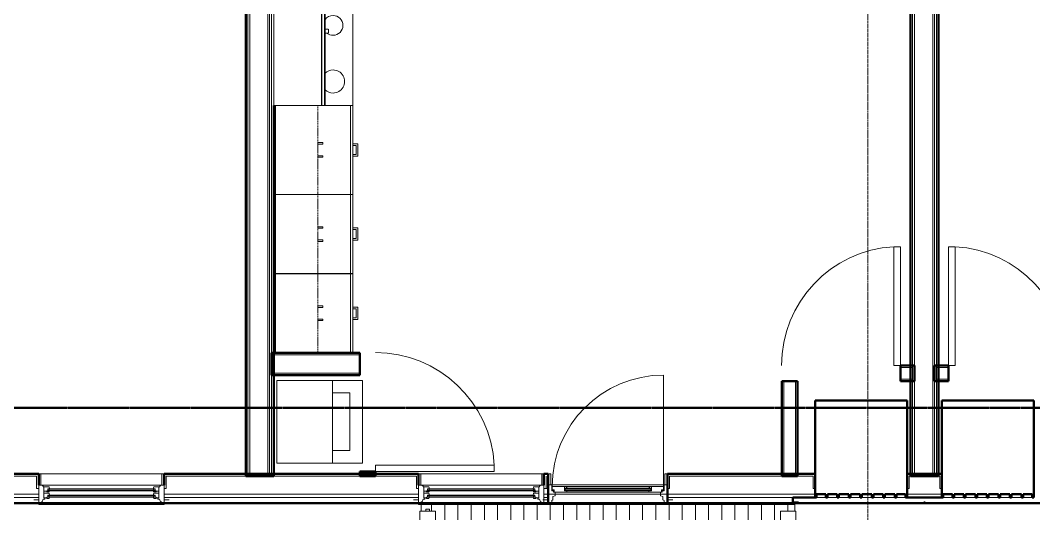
# Model space of a CAD drawing. Header units: inches. Extents: x -4218 to -1830, y 9767 to 12426.
# Drawn here: x -3411.3 to -3104, y 9977 to 10126.6 of the extents above; entities that cross this region are included whole.
import ezdxf

# ---------------------------------------------------------------- set-up
doc = ezdxf.new("R2010")
doc.units = ezdxf.units.IN
doc.header["$MEASUREMENT"] = 0
for name, pattern in [('Dash', [0.25, 0.125, -0.125]), ('Dash 1_16_', [0.125, 0.0625, -0.0625]), ('Grid Line 1_2_', [0.875, 0.5, -0.125, 0.125, -0.125])]:
    doc.linetypes.add(name, pattern=pattern)
for name, color, linetype, lineweight in [('0-1', 7, 'Continuous', 5), ('0-2', 252, 'Continuous', 9), ('A-DOOR-1', 10, 'Continuous', 9), ('A-DOOR-2', 50, 'Continuous', 20), ('A-DOOR-4', 31, 'Continuous', 9), ('A-DOOR-5', 31, 'Continuous', 20), ('A-DOOR-FRAM', 31, 'Continuous', 20), ('A-DOOR-FRAM-2', 31, 'Continuous', 9), ('A-DOOR-GLAZ', 31, 'Continuous', 9), ('A-FLOR-4', 192, 'Continuous', 9), ('A-FLOR-HRAL', 11, 'Continuous', 9), ('A-FLOR-PATT-1', 9, 'Continuous', 9), ('A-GENM', 5, 'Continuous', 9), ('A-GENM-6', 5, 'Continuous', 50), ('A-GLAZ-1', 151, 'Continuous', 9), ('A-GLAZ-2', 151, 'Continuous', 20), ('A-GLAZ-3', 151, 'Continuous', 50), ('A-WALL', 113, 'Continuous', 13), ('A-WALL-1', 7, 'Continuous', 50), ('A-WALL-2', 250, 'Continuous', 13), ('A-WALL-3', 253, 'Continuous', 9), ('A-WALL-4', 252, 'Continuous', 9), ('A-WALL-7', 113, 'Continuous', 9), ('A-WALL-8', 113, 'Continuous', 50), ('C-PROP-LINE-1', 91, 'Dash 1_16_', 50), ('I-WALL-1', 7, 'Continuous', 50), ('P-SANR-FIXT-1', 10, 'Continuous', 9), ('Q-CASE-1', 253, 'Continuous', 9), ('Q-CASE-2', 252, 'Continuous', 9), ('Q-CASE-3', 10, 'Continuous', 9), ('Q-CASE-4', 10, 'Dash', 9), ('Q-CASE-5', 254, 'Continuous', 9), ('Q-SPCQ-1', 10, 'Continuous', 9), ('S-GRID-1', 1, 'Grid Line 1_2_', 9)]:
    doc.layers.add(name, color=color, linetype=linetype, lineweight=lineweight)

# ---------------------------------------------------------------- blocks, each defined once
blk = doc.blocks.new('SWING - SINGLE - FLUSH - 36_ x 80_ - OFFSET PIVOT DOOR AT MAGIC PAK AND WASHER_DRYER-3199414-BACKGROUND - 2ND FLOOR')
at = {"layer": 'A-DOOR-1'}
blk.add_arc((18, 2.37), 36.07, 93.1789, 180, dxfattribs=at)
at = {"layer": 'A-DOOR-2'}
for p, q in [((16, 2.37), (16, 38.39)), ((18, 38.39), (16, 38.39)), ((18, 2.37), (18, 38.39)), ((18, 2.37), (16, 2.37))]:
    blk.add_line(p, q, dxfattribs=at)
blk = doc.blocks.new('SWING - SINGLE - FLUSH - 36_ x 80_ - OFFSET PIVOT DOOR AT MAGIC PAK AND WASHER_DRYER-3199415-BACKGROUND - 2ND FLOOR')
at = {"layer": 'A-DOOR-1'}
blk.add_arc((18, -2.38), 36.07, 180, 266.8211, dxfattribs=at)
at = {"layer": 'A-DOOR-2'}
for p, q in [((16, -2.38), (16, -38.39)), ((18, -2.38), (16, -2.38)), ((18, -2.38), (18, -38.39)), ((18, -38.39), (16, -38.39))]:
    blk.add_line(p, q, dxfattribs=at)
blk = doc.blocks.new('Range - 24_ x 30_-V14-BACKGROUND - 2ND FLOOR')
at = {"layer": 'Q-SPCQ-1'}
blk.add_line((29.12, 22), (30, 22), dxfattribs=at)
for centre, radius, start, end in [((6.5, 6), 3.5, 81.0228, 98.9772), ((6.5, 6), 3.5, 136.4272, 180), ((6.5, 6), 3.5, 360, 43.6191), ((23.5, 6), 3, 143.9133, 180), ((23.5, 6), 3, 360, 53.8773), ((6.5, 6), 3.5, 180, 0), ((23.5, 6), 3, 180, 360)]:
    blk.add_arc(centre, radius, start, end, dxfattribs=at)
blk = doc.blocks.new('Stacked Washer and Dryer - 26_x25_ - Private-1352637-BACKGROUND - 2ND FLOOR')
at = {"layer": 'P-SANR-FIXT-1'}
for p, q in [((0, 12.5), (26, 12.5)), ((0, 12.5), (0, -12.5)), ((16.90625, 12.5), (16.90625, -12.5)), ((26, 12.5), (26, -12.5)), ((16.90625, 8.75), (22.09375, 8.75)), ((22.09375, 8.75), (22.09375, -8.75)), ((22.09375, -8.75), (16.90625, -8.75)), ((26, -12.5), (0, -12.5))]:
    blk.add_line(p, q, dxfattribs=at)
blk = doc.blocks.new('30quot_MicrowaveVent_11166 - 70cm miele oven-2322118-BACKGROUND - 2ND FLOOR')
at = {"layer": 'Q-CASE-3'}
for p, q in [((-14.2, -14.49), (-14.2, 0)), ((15.68, 0), (-14.2, 0)), ((15.68, 0), (15.68, -14.49)), ((15.68, -14.49), (-14.2, -14.49)), ((-14.2, -14.61), (15.68, -14.61)), ((-14.2, -15.39), (-14.2, -14.61)), ((15.68, -14.61), (15.68, -15.39)), ((-14.2, -15.6), (-14.2, -15.39)), ((-14.2, -15.39), (15.68, -15.39)), ((-14.2, -15.6), (15.68, -15.6)), ((7.69, -16.55), (7.69, -15.63)), ((7.69, -16.6), (8.88, -16.6)), ((8.88, -15.63), (8.88, -16.55)), ((15.68, -15.39), (15.68, -15.6))]:
    blk.add_line(p, q, dxfattribs=at)
blk = doc.blocks.new('Base Cabinet 3 Drawer 230 - Base Cabinet 3 Drawer 230 27_-V16-BACKGROUND - 2ND FLOOR')
at = {"layer": 'Q-CASE-1'}
for p, q in [((-12.76, -0.37), (-12.76, 0)), ((-1.14, -24), (-0.64, -24)), ((2.61, -24), (2.11, -24))]:
    blk.add_line(p, q, dxfattribs=at)
at = {"layer": 'Q-CASE-2'}
for p, q in [((-12.76, -23.25), (-12.76, -0.37)), ((14.24, -14.49), (14.24, -14.61)), ((14.24, -15.6), (14.24, -23.25)), ((-12.76, -23.25), (-12.76, -24)), ((14.24, -23.25), (-12.76, -23.25)), ((-12.76, -24), (14.24, -24)), ((-1.14, -24), (-0.64, -24)), ((2.61, -24), (2.11, -24)), ((14.24, -24), (14.24, -23.25))]:
    blk.add_line(p, q, dxfattribs=at)
at = {"layer": 'Q-CASE-3'}
for p, q in [((-1.14, -24), (-1.14, -25.5)), ((-0.64, -25), (-0.64, -24)), ((2.11, -24), (2.11, -25)), ((2.61, -25.5), (2.61, -24)), ((-1.14, -25.5), (2.61, -25.5)), ((2.11, -25), (-0.64, -25))]:
    blk.add_line(p, q, dxfattribs=at)
at = {"layer": 'Q-CASE-5'}
for p, q in [((-12.76, 0), (14.24, 0)), ((-1.14, -24), (-0.64, -24)), ((2.61, -24), (2.11, -24))]:
    blk.add_line(p, q, dxfattribs=at)
blk = doc.blocks.new('Base Cabinet 3 Drawer 230 - Base Cabinet 3 Drawer 230 24_-V17-BACKGROUND - 2ND FLOOR')
at = {"layer": 'Q-CASE-1'}
for p, q in [((-11.26, -0.37), (-11.26, 0)), ((12.74, 0), (12.74, -0.37)), ((-1.14, -24), (-0.64, -24)), ((2.61, -24), (2.11, -24))]:
    blk.add_line(p, q, dxfattribs=at)
at = {"layer": 'Q-CASE-2'}
for p, q in [((-11.26, -23.25), (-11.26, -0.37)), ((12.74, -0.37), (12.74, -23.25)), ((-11.26, -23.25), (-11.26, -24)), ((12.74, -23.25), (-11.26, -23.25)), ((-11.26, -24), (12.74, -24)), ((-1.14, -24), (-0.64, -24)), ((2.61, -24), (2.11, -24)), ((12.74, -24), (12.74, -23.25))]:
    blk.add_line(p, q, dxfattribs=at)
at = {"layer": 'Q-CASE-3'}
for p, q in [((-1.14, -24), (-1.14, -25.5)), ((-0.64, -25), (-0.64, -24)), ((2.11, -24), (2.11, -25)), ((2.61, -25.5), (2.61, -24)), ((-1.14, -25.5), (2.61, -25.5)), ((2.11, -25), (-0.64, -25))]:
    blk.add_line(p, q, dxfattribs=at)
at = {"layer": 'Q-CASE-5'}
for p, q in [((-11.26, 0), (12.74, 0)), ((-1.14, -24), (-0.64, -24)), ((2.61, -24), (2.11, -24))]:
    blk.add_line(p, q, dxfattribs=at)
blk = doc.blocks.new('Base Cabinet 3 Drawer 230 - Base Cabinet 3 Drawer 230 24_-V19-BACKGROUND - 2ND FLOOR')
at = {"layer": 'Q-CASE-1'}
for p, q in [((-0.64, 24), (-1.14, 24)), ((2.11, 24), (2.61, 24)), ((12.74, 24), (12.74, 23.25)), ((12.74, 0.37), (12.74, 23.25)), ((-11.26, 0.37), (-11.26, 0))]:
    blk.add_line(p, q, dxfattribs=at)
at = {"layer": 'Q-CASE-2'}
for p, q in [((-11.26, 24), (12.74, 24)), ((-11.26, 23.25), (-11.26, 24)), ((12.74, 23.25), (-11.26, 23.25)), ((-11.26, 23.25), (-11.26, 0.37)), ((-0.64, 24), (-1.14, 24)), ((2.11, 24), (2.61, 24))]:
    blk.add_line(p, q, dxfattribs=at)
at = {"layer": 'Q-CASE-3'}
for p, q in [((2.61, 25.5), (-1.14, 25.5)), ((-1.14, 25.5), (-1.14, 24)), ((-0.64, 24), (-0.64, 25)), ((-0.64, 25), (2.11, 25)), ((2.11, 25), (2.11, 24)), ((2.61, 24), (2.61, 25.5))]:
    blk.add_line(p, q, dxfattribs=at)
at = {"layer": 'Q-CASE-5'}
for p, q in [((-0.64, 24), (-1.14, 24)), ((2.11, 24), (2.61, 24)), ((12.74, 0), (12.74, 0.37)), ((-11.26, 0), (12.74, 0))]:
    blk.add_line(p, q, dxfattribs=at)
blk = doc.blocks.new('300 Series Wall Hung Cabinet_302 - 27_ X 24_-2766376-BACKGROUND - 2ND FLOOR')
at = {"layer": 'Q-CASE-3'}
for p, q in [((-1.76, 14.69), (-2.25, 14.69)), ((-2.25, 14.69), (-2.25, 13.19)), ((-1.76, 13.19), (-2.25, 13.19)), ((-1.76, 13.19), (-1.76, 14.69)), ((2.24, 14.69), (1.75, 14.69)), ((1.75, 14.69), (1.75, 13.19)), ((2.24, 13.19), (1.75, 13.19)), ((2.24, 13.19), (2.24, 14.69))]:
    blk.add_line(p, q, dxfattribs=at)
at = {"layer": 'Q-CASE-4'}
for p, q in [((-13.5, 0.19), (-13.5, 13.19)), ((-13.5, 13.19), (13.5, 13.19)), ((13.5, 13.19), (13.5, 0.19)), ((13.5, 0.19), (-13.5, 0.19))]:
    blk.add_line(p, q, dxfattribs=at)
blk = doc.blocks.new('300 Series Wall Hung Cabinet_302 - 24_ X 24_-2588623-BACKGROUND - 2ND FLOOR')
at = {"layer": 'Q-CASE-3'}
for p, q in [((-2.25, -13.19), (-1.76, -13.19)), ((-2.25, -13.19), (-2.25, -14.69)), ((-2.25, -14.69), (-1.76, -14.69)), ((-1.76, -14.69), (-1.76, -13.19)), ((1.75, -13.19), (2.24, -13.19)), ((1.75, -13.19), (1.75, -14.69)), ((1.75, -14.69), (2.24, -14.69)), ((2.24, -14.69), (2.24, -13.19))]:
    blk.add_line(p, q, dxfattribs=at)
at = {"layer": 'Q-CASE-4'}
for p, q in [((12, -0.19), (-12, -0.19)), ((-12, -0.19), (-12, -13.19)), ((12, -13.19), (12, -0.19)), ((-12, -13.19), (12, -13.19))]:
    blk.add_line(p, q, dxfattribs=at)
blk = doc.blocks.new('300 Series Wall Hung Cabinet_302 - 24_ X 24_-2590484-BACKGROUND - 2ND FLOOR')
at = {"layer": 'Q-CASE-3'}
for p, q in [((-1.76, 14.69), (-2.25, 14.69)), ((-2.25, 14.69), (-2.25, 13.19)), ((-1.76, 13.19), (-2.25, 13.19)), ((-1.76, 13.19), (-1.76, 14.69)), ((2.24, 14.69), (1.75, 14.69)), ((1.75, 14.69), (1.75, 13.19)), ((2.24, 13.19), (1.75, 13.19)), ((2.24, 13.19), (2.24, 14.69))]:
    blk.add_line(p, q, dxfattribs=at)
at = {"layer": 'Q-CASE-4'}
for p, q in [((-12, 0.19), (-12, 13.19)), ((-12, 13.19), (12, 13.19)), ((12, 13.19), (12, 0.19)), ((12, 0.19), (-12, 0.19))]:
    blk.add_line(p, q, dxfattribs=at)
blk = doc.blocks.new('CTR - 1st Phase - Unit Layouts_rvt-1-BACKGROUND - 2ND FLOOR')
at = {"layer": 'A-WALL-1'}
for p, q in [((-3334.47, 10100.78), (-3334.47, 10025.78)), ((-3334.1, 10025.78), (-3334.1, 10100.78)), ((-3308.35, 10025.78), (-3335.1, 10025.78)), ((-3335.1, 10025.78), (-3335.1, 10019.03)), ((-3334.47, 10025.78), (-3334.1, 10025.78)), ((-3308.35, 10019.03), (-3308.35, 10025.78)), ((-3140.12, 10021.93), (-3144.4, 10021.93)), ((-3144.4, 10021.93), (-3144.4, 10017.18)), ((-3140.12, 10021.31), (-3140.12, 10021.93)), ((-3140.12, 10017.81), (-3140.12, 10021.31)), ((-3129.85, 10021.93), (-3134.12, 10021.93)), ((-3134.12, 10021.93), (-3134.12, 10021.3)), ((-3134.12, 10021.3), (-3134.12, 10017.8)), ((-3129.85, 10017.18), (-3129.85, 10021.93)), ((-3335.1, 10019.03), (-3308.35, 10019.03)), ((-3175.65, 10017.18), (-3180.4, 10017.18)), ((-3180.4, 10017.18), (-3180.4, 9988.44)), ((-3175.65, 9988.44), (-3175.65, 10017.18)), ((-3144.4, 10017.18), (-3140.12, 10017.18)), ((-3140.12, 10017.18), (-3140.12, 10017.81)), ((-3134.12, 10017.8), (-3134.12, 10017.18)), ((-3134.12, 10017.18), (-3129.85, 10017.18)), ((-3303.6, 9989.78), (-3308.35, 9989.78)), ((-3308.35, 9989.78), (-3308.35, 9988.44)), ((-3303.6, 9988.44), (-3303.6, 9989.78)), ((-3308.35, 9988.44), (-3307.72, 9988.44)), ((-3307.72, 9988.44), (-3304.22, 9988.44)), ((-3304.22, 9988.44), (-3303.6, 9988.44)), ((-3180.4, 9988.44), (-3179.77, 9988.44)), ((-3179.77, 9988.44), (-3176.27, 9988.44)), ((-3176.27, 9988.44), (-3175.65, 9988.44))]:
    blk.add_line(p, q, dxfattribs=at)
at = {"layer": 'A-WALL-2'}
for p, q in [((-3335.1, 10025.15), (-3308.35, 10025.15)), ((-3335.1, 10019.65), (-3308.35, 10019.65)), ((-3140.75, 10021.31), (-3144.4, 10021.31)), ((-3140.75, 10017.81), (-3140.75, 10021.31)), ((-3133.5, 10021.3), (-3129.85, 10021.3)), ((-3133.5, 10021.3), (-3133.5, 10017.8)), ((-3179.77, 10017.18), (-3179.77, 9989.06)), ((-3176.27, 10017.18), (-3176.27, 9989.06)), ((-3140.75, 10017.81), (-3144.4, 10017.81)), ((-3133.5, 10017.8), (-3129.85, 10017.8)), ((-3307.72, 9989.78), (-3307.72, 9989.06)), ((-3307.72, 9989.06), (-3304.22, 9989.06)), ((-3304.22, 9989.78), (-3304.22, 9989.06)), ((-3179.77, 9989.06), (-3176.27, 9989.06))]:
    blk.add_line(p, q, dxfattribs=at)
at = {"layer": 'A-WALL-3'}
for p in [(-3334.47, 10100.78), (-3334.1, 10025.78)]:
    blk.add_line(p, (-3334.47, 10025.78), dxfattribs=at)
at = {"layer": 'A-WALL-4'}
blk.add_line((-3334.1, 10025.78), (-3334.1, 10100.78), dxfattribs=at)
at = {"layer": 'A-WALL-7'}
for p, q in [((-3310.47, 10025.78), (-3310.47, 10156.03)), ((-3310.47, 10156.03), (-3310.47, 10025.78)), ((-3334.47, 10100.78), (-3334.47, 10025.78)), ((-3334.47, 10025.78), (-3334.47, 10100.78)), ((-3334.47, 10025.78), (-3334.1, 10025.78)), ((-3334.1, 10025.78), (-3334.47, 10025.78)), ((-3334.1, 10025.78), (-3310.47, 10025.78)), ((-3310.47, 10025.78), (-3334.1, 10025.78))]:
    blk.add_line(p, q, dxfattribs=at)
at = {"layer": '0-2'}
for name, p, rotation in [('30quot_MicrowaveVent_11166 - 70cm miele oven-2322118-BACKGROUND - 2ND FLOOR', (-3334.47, 10114.98), 89.99999999997448), ('Range - 24_ x 30_-V14-BACKGROUND - 2ND FLOOR', (-3310.47, 10101.53), 89.99999999994498), ('Base Cabinet 3 Drawer 230 - Base Cabinet 3 Drawer 230 27_-V16-BACKGROUND - 2ND FLOOR', (-3334.47, 10086.54), 89.99999999992902), ('300 Series Wall Hung Cabinet_302 - 27_ X 24_-2766376-BACKGROUND - 2ND FLOOR', (-3334.29, 10087.28), 269.9999999999729), ('Base Cabinet 3 Drawer 230 - Base Cabinet 3 Drawer 230 24_-V17-BACKGROUND - 2ND FLOOR', (-3334.47, 10061.04), 89.99999999992902), ('300 Series Wall Hung Cabinet_302 - 24_ X 24_-2588623-BACKGROUND - 2ND FLOOR', (-3334.29, 10061.78), 89.9999999999729), ('SWING - SINGLE - FLUSH - 36_ x 80_ - OFFSET PIVOT DOOR AT MAGIC PAK AND WASHER_DRYER-3199415-BACKGROUND - 2ND FLOOR', (-3111.85, 10019.55), 180), ('Base Cabinet 3 Drawer 230 - Base Cabinet 3 Drawer 230 24_-V19-BACKGROUND - 2ND FLOOR', (-3334.47, 10038.51), 270.0000000000186), ('300 Series Wall Hung Cabinet_302 - 24_ X 24_-2590484-BACKGROUND - 2ND FLOOR', (-3334.29, 10037.78), 269.9999999999729), ('SWING - SINGLE - FLUSH - 36_ x 80_ - OFFSET PIVOT DOOR AT MAGIC PAK AND WASHER_DRYER-3199414-BACKGROUND - 2ND FLOOR', (-3305.97, 10007.78), 269.9999999999607)]:
    blk.add_blockref(name, p, dxfattribs=dict(at, rotation=rotation))
for name, p in [('SWING - SINGLE - FLUSH - 36_ x 80_ - OFFSET PIVOT DOOR AT MAGIC PAK AND WASHER_DRYER-3199414-BACKGROUND - 2ND FLOOR', (-3162.4, 10019.56)), ('Stacked Washer and Dryer - 26_x25_ - Private-1352637-BACKGROUND - 2ND FLOOR', (-3333.51, 10004.88))]:
    blk.add_blockref(name, p, dxfattribs=at)
blk = doc.blocks.new('CTR - 1st Phase - Common Walls_rvt-1-BACKGROUND - 2ND FLOOR')
at = {"layer": 'A-WALL-2'}
for p, q in [((-3342.35, 10373.41), (-3342.35, 9988.44)), ((-3341.72, 10373.41), (-3341.72, 9988.44)), ((-3336.22, 10373.41), (-3336.22, 9988.44)), ((-3335.72, 10373.41), (-3335.72, 9988.44)), ((-3335.1, 10373.41), (-3335.1, 9988.44)), ((-3140.75, 10355.41), (-3140.75, 9988.44)), ((-3140.12, 10355.41), (-3140.12, 9988.44)), ((-3134.62, 10355.41), (-3134.62, 9988.44)), ((-3134.12, 10355.41), (-3134.12, 9988.44)), ((-3133.5, 10355.41), (-3133.5, 9988.44))]:
    blk.add_line(p, q, dxfattribs=at)
at = {"layer": 'I-WALL-1'}
for p, q in [((-3141.37, 10355.41), (-3141.37, 9988.44)), ((-3132.87, 9988.44), (-3132.87, 10355.41)), ((-3342.97, 10253.29), (-3342.97, 9988.44)), ((-3334.47, 9988.44), (-3334.47, 10100.78)), ((-3342.97, 9988.44), (-3334.47, 9988.44)), ((-3141.37, 9988.44), (-3132.87, 9988.44))]:
    blk.add_line(p, q, dxfattribs=at)
blk = doc.blocks.new('Door-Inswing-Andersen-400_Series-Single - 3_ 0-1_8_ x custom height - 2ND FLOOR-2897953-BACKGROUND - 2ND FLOOR')
at = {"layer": 'A-DOOR-4'}
blk.add_line((16.87, 0.66), (16.87, 34.41), dxfattribs=at)
blk.add_arc((16.87, 0.66), 33.75, 90, 180, dxfattribs=at)
at = {"layer": 'A-DOOR-5'}
for p, q in [((-16.87, -0.41), (-16.87, 0.66)), ((-16.87, 0.66), (-12.44, 0.66)), ((-13.19, 0.66), (-13.19, -0.66)), ((-13.19, 0.66), (-13.19, 0.59)), ((-13.19, 0.59), (-12.67, 0.59)), ((-12.44, 0.09), (-13.19, 0.09)), ((-12.67, 0.59), (-12.47, 0.34)), ((-12.47, 0.34), (-12.44, 0.16)), ((12.44, 0.66), (-12.44, 0.66)), ((-12.44, 0.16), (-12.44, 0.09)), ((16.87, 0.66), (12.44, 0.66)), ((12.47, 0.34), (12.44, 0.16)), ((12.44, 0.16), (12.44, 0.09)), ((12.44, 0.09), (13.19, 0.09)), ((12.67, 0.59), (12.47, 0.34)), ((13.19, 0.59), (12.67, 0.59)), ((13.19, 0.66), (13.19, -0.66)), ((13.19, 0.66), (13.19, 0.59)), ((16.87, -0.41), (16.87, 0.66)), ((-16.26, -0.42), (-16.87, -0.41)), ((-16.26, -1.06), (-16.26, -0.42)), ((-16.26, -1.06), (-12.44, -1.06)), ((-13.19, -0.66), (-12.44, -0.66)), ((-12.44, -0.75), (-12.47, -1.06)), ((-12.44, -0.66), (-12.44, -0.75)), ((12.44, -1.06), (-12.44, -1.06)), ((12.44, -0.66), (12.44, -0.75)), ((13.19, -0.66), (12.44, -0.66)), ((12.44, -0.75), (12.47, -1.06)), ((16.26, -1.06), (12.44, -1.06)), ((16.26, -0.42), (16.87, -0.41)), ((16.26, -1.06), (16.26, -0.42))]:
    blk.add_line(p, q, dxfattribs=at)
at = {"layer": 'A-DOOR-FRAM'}
for p, q in [((-18.06, -4.75), (-18.06, 1.12)), ((-18.06, 1.12), (-17.03, 1.12)), ((-17.69, 1.12), (-18.06, 1.12)), ((-18.06, 1.12), (-17.94, 1.12)), ((-18.06, -4.44), (-18.06, 1.12)), ((-17.31, 1.12), (17.31, 1.12)), ((-17.03, 1.12), (-17.03, -0.66)), ((17.03, 1.12), (17.03, -0.66)), ((18.06, 1.12), (17.03, 1.12)), ((17.94, 1.12), (18.06, 1.12)), ((18.06, -4.75), (18.06, 1.12)), ((18.06, 1.12), (18.06, -4.44)), ((-17.03, -0.66), (-16.45, -0.66)), ((-16, -2.23), (-16.69, -2.39)), ((-16.69, -2.39), (-16.69, -3.39)), ((-16.45, -0.66), (-16.45, -1.09)), ((-16.45, -1.09), (-16, -1.09)), ((-16, -1.09), (-16, -2.23)), ((16.45, -1.09), (16, -1.09)), ((16, -1.09), (16, -2.23)), ((16, -2.23), (16.69, -2.39)), ((16.45, -0.66), (16.45, -1.09)), ((17.03, -0.66), (16.45, -0.66)), ((16.69, -2.39), (16.69, -3.39)), ((-19.69, -3.44), (-18.06, -3.44)), ((-18.06, -4.8), (-18.06, -4.44)), ((-18.06, -4.75), (-17.03, -4.75)), ((-16.69, -3.39), (-17.03, -3.63)), ((-17.03, -3.63), (-17.03, -4.75)), ((16.69, -3.39), (17.03, -3.63)), ((17.03, -3.63), (17.03, -4.75)), ((18.06, -4.75), (17.03, -4.75)), ((19.69, -3.44), (18.06, -3.44)), ((18.06, -4.44), (18.06, -4.8))]:
    blk.add_line(p, q, dxfattribs=at)
at = {"layer": 'A-DOOR-FRAM-2'}
for p, q in [((-17.94, 4.44), (-17.31, 4.44)), ((-17.94, 1.12), (-17.94, 4.44)), ((-17.31, 4.44), (-17.31, 1.12)), ((17.31, 4.44), (17.94, 4.44)), ((17.31, 1.12), (17.31, 4.44)), ((17.94, 4.44), (17.94, 1.12)), ((-17.31, 1.12), (-17.94, 1.12)), ((17.94, 1.12), (17.31, 1.12))]:
    blk.add_line(p, q, dxfattribs=at)
at = {"layer": 'A-DOOR-GLAZ'}
for p, q in [((12.44, 0.09), (-12.44, 0.09)), ((-13.19, -0.06), (-12.44, -0.06)), ((-12.44, -0.5), (-13.19, -0.5)), ((-12.98, -0.5), (-12.98, -0.06)), ((12.44, -0.06), (-12.44, -0.06)), ((12.44, -0.5), (-12.44, -0.5)), ((12.44, -0.66), (-12.44, -0.66)), ((13.19, -0.06), (12.44, -0.06)), ((12.44, -0.5), (13.19, -0.5)), ((12.98, -0.5), (12.98, -0.06))]:
    blk.add_line(p, q, dxfattribs=at)
blk = doc.blocks.new('Window-Double_Hung-Andersen-400_Series-Tilt_Wash - DOUBLE HUNG - REVERSE COTTAGE - 2ND FLOOR-2889033-BACKGROUND - 2ND FLOOR')
at = {"layer": 'A-GLAZ-1'}
for p, q in [((-16.29, 2.5), (-15.7, 2.5)), ((-16.29, 2.12), (-15.7, 2.12)), ((-16.29, 0.56), (-15.7, 0.56)), ((-16.29, 0.19), (-15.7, 0.19)), ((-15.82, 2.5), (-15.82, 2.12)), ((-15.82, 0.56), (-15.82, 0.19)), ((-15.7, 2.62), (15.7, 2.62)), ((-15.7, 2.5), (15.7, 2.5)), ((-15.7, 2.12), (15.7, 2.12)), ((-15.7, 2), (15.7, 2)), ((-15.7, 0.69), (15.7, 0.69)), ((-15.7, 0.56), (15.7, 0.56)), ((-15.7, 0.19), (15.7, 0.19)), ((-15.7, 0.06), (15.7, 0.06)), ((16.29, 2.5), (15.7, 2.5)), ((16.29, 2.12), (15.7, 2.12)), ((16.29, 0.56), (15.7, 0.56)), ((16.29, 0.19), (15.7, 0.19)), ((15.82, 2.5), (15.82, 2.12)), ((15.82, 0.56), (15.82, 0.19)), ((-19.01, -3.94), (-19.01, -2.44)), ((-19.01, -2.44), (-18.95, -2.44)), ((18.95, -1.06), (-18.95, -1.06)), ((-18.95, -1.06), (-18.95, -4.44)), ((-18.32, -1.06), (-18.32, -4.44)), ((18.32, -1.06), (18.32, -4.44)), ((18.95, -4.44), (18.95, -1.06)), ((18.95, -2.44), (19.01, -2.44)), ((19.01, -2.44), (19.01, -3.94)), ((-18.95, -3.94), (-19.01, -3.94)), ((-18.95, -4.44), (18.95, -4.44)), ((19.01, -3.94), (18.95, -3.94))]:
    blk.add_line(p, q, dxfattribs=at)
at = {"layer": 'A-GLAZ-2'}
for p, q in [((-19.01, 3.44), (-20.51, 3.44)), ((19.01, 4.81), (-19.01, 4.81)), ((-19.01, 4.81), (-19.01, -1.06)), ((-18.2, 4.81), (-18.2, 4)), ((-18.2, 4), (-17.92, 4)), ((-17.92, 4), (-17.61, 3.19)), ((-17.61, 3.19), (-17.14, 3.19)), ((-17.14, 3.19), (-17.14, 2.75)), ((17.14, 3.19), (17.14, 2.75)), ((17.61, 3.19), (17.14, 3.19)), ((17.92, 4), (17.61, 3.19)), ((18.2, 4), (17.92, 4)), ((18.2, 4.81), (18.2, 4)), ((19.01, -1.06), (19.01, 4.81)), ((19.01, 3.44), (20.51, 3.44)), ((-17.42, 2.75), (-16.57, 2.75)), ((-17.42, 2.75), (-17.42, -0.56)), ((-17.42, 1.37), (-15.86, 1.37)), ((-17.42, 0.81), (-16.57, 0.81)), ((-15.86, 2.97), (-16.57, 2.97)), ((-16.57, 2.62), (-16.57, 2.97)), ((-15.7, 2.62), (-16.57, 2.62)), ((-15.86, 1.03), (-16.57, 1.03)), ((-16.57, 0.69), (-16.57, 1.03)), ((-15.7, 0.69), (-16.57, 0.69)), ((-16.29, 2.62), (-16.29, 2)), ((-15.7, 2), (-16.29, 2)), ((-16.29, 0.69), (-16.29, 0.06)), ((-15.7, 0.06), (-16.29, 0.06)), ((-15.86, 2.97), (-15.7, 2.62)), ((-15.86, 1.37), (-15.7, 2)), ((-15.86, 1.03), (-15.7, 0.69)), ((-15.86, -0.56), (-15.7, 0.06)), ((15.86, 2.97), (15.7, 2.62)), ((15.7, 2.62), (16.57, 2.62)), ((15.7, 2), (16.29, 2)), ((15.86, 1.37), (15.7, 2)), ((15.86, 1.03), (15.7, 0.69)), ((15.7, 0.69), (16.57, 0.69)), ((15.7, 0.06), (16.29, 0.06)), ((15.86, -0.56), (15.7, 0.06)), ((15.86, 2.97), (16.57, 2.97)), ((17.42, 1.37), (15.86, 1.37)), ((15.86, 1.03), (16.57, 1.03)), ((16.29, 2.62), (16.29, 2)), ((16.29, 0.69), (16.29, 0.06)), ((16.57, 2.62), (16.57, 2.97)), ((17.42, 2.75), (16.57, 2.75)), ((16.57, 0.69), (16.57, 1.03)), ((17.42, 0.81), (16.57, 0.81)), ((17.42, 2.75), (17.42, -0.56)), ((-19.01, -1.06), (19.01, -1.06)), ((-17.67, -0.78), (-18, -1.06)), ((-17.67, -0.78), (-17.67, -0.56)), ((-17.67, -0.56), (-15.86, -0.56)), ((17.67, -0.56), (15.86, -0.56)), ((17.67, -0.78), (17.67, -0.56)), ((17.67, -0.78), (18, -1.06))]:
    blk.add_line(p, q, dxfattribs=at)
blk = doc.blocks.new('Window-Double_Hung-Andersen-400_Series-Tilt_Wash - DOUBLE HUNG - REVERSE COTTAGE - 2ND FLOOR-2888952-BACKGROUND - 2ND FLOOR')
at = {"layer": 'A-GLAZ-1'}
for p, q in [((-19.01, 2.44), (-19.01, 3.94)), ((-19.01, 3.94), (-18.95, 3.94)), ((-18.95, 4.44), (18.95, 4.44)), ((-18.95, 1.06), (-18.95, 4.44)), ((-18.32, 1.06), (-18.32, 4.44)), ((18.32, 1.06), (18.32, 4.44)), ((18.95, 4.44), (18.95, 1.06)), ((18.95, 3.94), (19.01, 3.94)), ((19.01, 3.94), (19.01, 2.44)), ((-18.95, 2.44), (-19.01, 2.44)), ((18.95, 1.06), (-18.95, 1.06)), ((19.01, 2.44), (18.95, 2.44)), ((-16.29, -0.19), (-15.7, -0.19)), ((-16.29, -0.56), (-15.7, -0.56)), ((-16.29, -2.13), (-15.7, -2.13)), ((-16.29, -2.5), (-15.7, -2.5)), ((-15.82, -0.56), (-15.82, -0.19)), ((-15.82, -2.5), (-15.82, -2.13)), ((-15.7, -0.06), (15.7, -0.06)), ((-15.7, -0.19), (15.7, -0.19)), ((-15.7, -0.56), (15.7, -0.56)), ((-15.7, -0.69), (15.7, -0.69)), ((-15.7, -2), (15.7, -2)), ((-15.7, -2.13), (15.7, -2.13)), ((-15.7, -2.5), (15.7, -2.5)), ((-15.7, -2.63), (15.7, -2.63)), ((16.29, -0.19), (15.7, -0.19)), ((16.29, -0.56), (15.7, -0.56)), ((16.29, -2.13), (15.7, -2.13)), ((16.29, -2.5), (15.7, -2.5)), ((15.82, -0.56), (15.82, -0.19)), ((15.82, -2.5), (15.82, -2.13))]:
    blk.add_line(p, q, dxfattribs=at)
at = {"layer": 'A-GLAZ-2'}
for p, q in [((-19.01, 1.06), (19.01, 1.06)), ((-19.01, -4.81), (-19.01, 1.06)), ((-17.67, 0.78), (-18, 1.06)), ((-17.67, 0.78), (-17.67, 0.56)), ((-17.67, 0.56), (-15.86, 0.56)), ((-17.42, -2.75), (-17.42, 0.56)), ((-15.86, 0.56), (-15.7, -0.06)), ((15.86, 0.56), (15.7, -0.06)), ((17.67, 0.56), (15.86, 0.56)), ((17.42, -2.75), (17.42, 0.56)), ((17.67, 0.78), (18, 1.06)), ((17.67, 0.78), (17.67, 0.56)), ((19.01, 1.06), (19.01, -4.81)), ((-17.42, -0.81), (-16.57, -0.81)), ((-17.42, -1.38), (-15.86, -1.38)), ((-17.42, -2.75), (-16.57, -2.75)), ((-17.14, -3.19), (-17.14, -2.75)), ((-16.57, -0.69), (-16.57, -1.03)), ((-15.7, -0.69), (-16.57, -0.69)), ((-15.86, -1.03), (-16.57, -1.03)), ((-16.57, -2.63), (-16.57, -2.97)), ((-15.7, -2.63), (-16.57, -2.63)), ((-15.86, -2.97), (-16.57, -2.97)), ((-16.29, -0.69), (-16.29, -0.06)), ((-15.7, -0.06), (-16.29, -0.06)), ((-16.29, -2.63), (-16.29, -2)), ((-15.7, -2), (-16.29, -2)), ((-15.86, -1.03), (-15.7, -0.69)), ((-15.86, -1.38), (-15.7, -2)), ((-15.86, -2.97), (-15.7, -2.63)), ((15.7, -0.06), (16.29, -0.06)), ((15.86, -1.03), (15.7, -0.69)), ((15.7, -0.69), (16.57, -0.69)), ((15.86, -1.38), (15.7, -2)), ((15.7, -2), (16.29, -2)), ((15.86, -2.97), (15.7, -2.63)), ((15.7, -2.63), (16.57, -2.63)), ((15.86, -1.03), (16.57, -1.03)), ((17.42, -1.38), (15.86, -1.38)), ((15.86, -2.97), (16.57, -2.97)), ((16.29, -0.69), (16.29, -0.06)), ((16.29, -2.63), (16.29, -2)), ((16.57, -0.69), (16.57, -1.03)), ((17.42, -0.81), (16.57, -0.81)), ((16.57, -2.63), (16.57, -2.97)), ((17.42, -2.75), (16.57, -2.75)), ((17.14, -3.19), (17.14, -2.75)), ((-19.01, -3.44), (-20.51, -3.44)), ((19.01, -4.81), (-19.01, -4.81)), ((-18.2, -4), (-17.92, -4)), ((-18.2, -4.81), (-18.2, -4)), ((-17.92, -4), (-17.61, -3.19)), ((-17.61, -3.19), (-17.14, -3.19)), ((17.61, -3.19), (17.14, -3.19)), ((17.92, -4), (17.61, -3.19)), ((18.2, -4), (17.92, -4)), ((18.2, -4.81), (18.2, -4)), ((19.01, -3.44), (20.51, -3.44))]:
    blk.add_line(p, q, dxfattribs=at)
blk = doc.blocks.new('V-Series_EWC4_SPVU_RFA_2015 - 2ND AND 3RD FLOOR-2226480-BACKGROUND - 2ND FLOOR')
at = {"layer": 'A-GENM'}
for p, q in [((-3858.97, 11732.03), (-3858.97, 11734.83)), ((-3858.97, 11728.55), (-3858.97, 11731.53)), ((-3858.97, 11725.06), (-3858.97, 11728.05)), ((-3858.97, 11721.58), (-3858.97, 11724.56)), ((-3858.97, 11718.09), (-3858.97, 11721.08)), ((-3858.97, 11714.61), (-3858.97, 11717.59)), ((-3858.97, 11711.12), (-3858.97, 11714.11)), ((-3858.97, 11707.83), (-3858.97, 11710.62))]:
    blk.add_line(p, q, dxfattribs=at)
at = {"layer": 'A-GENM-6'}
for p, q in [((-3829.54, 11735.26), (-3858.97, 11735.26)), ((-3858.97, 11735.26), (-3858.97, 11734.83)), ((-3858.97, 11734.83), (-3857.97, 11734.83)), ((-3857.97, 11734.83), (-3857.97, 11732.03)), ((-3829.54, 11707.39), (-3829.54, 11735.26)), ((-3857.97, 11732.03), (-3858.97, 11732.03)), ((-3858.97, 11732.03), (-3858.97, 11731.53)), ((-3858.97, 11731.53), (-3857.97, 11731.53)), ((-3857.97, 11731.53), (-3857.97, 11728.55)), ((-3857.97, 11728.55), (-3858.97, 11728.55)), ((-3858.97, 11728.55), (-3858.97, 11728.05)), ((-3858.97, 11728.05), (-3857.97, 11728.05)), ((-3857.97, 11728.05), (-3857.97, 11725.06)), ((-3857.97, 11725.06), (-3858.97, 11725.06)), ((-3858.97, 11725.06), (-3858.97, 11724.56)), ((-3858.97, 11724.56), (-3857.97, 11724.56)), ((-3857.97, 11724.56), (-3857.97, 11721.58)), ((-3857.97, 11721.58), (-3858.97, 11721.58)), ((-3858.97, 11721.58), (-3858.97, 11721.08)), ((-3858.97, 11721.08), (-3857.97, 11721.08)), ((-3857.97, 11721.08), (-3857.97, 11718.09)), ((-3857.97, 11718.09), (-3858.97, 11718.09)), ((-3858.97, 11718.09), (-3858.97, 11717.59)), ((-3858.97, 11717.59), (-3857.97, 11717.59)), ((-3857.97, 11717.59), (-3857.97, 11714.61)), ((-3857.97, 11714.61), (-3858.97, 11714.61)), ((-3858.97, 11714.61), (-3858.97, 11714.11)), ((-3858.97, 11714.11), (-3857.97, 11714.11)), ((-3857.97, 11714.11), (-3857.97, 11711.12)), ((-3857.97, 11711.12), (-3858.97, 11711.12)), ((-3858.97, 11711.12), (-3858.97, 11710.62)), ((-3858.97, 11710.62), (-3857.97, 11710.62)), ((-3857.97, 11710.62), (-3857.97, 11707.83)), ((-3857.97, 11707.83), (-3858.97, 11707.83)), ((-3858.97, 11707.83), (-3858.97, 11707.39)), ((-3858.97, 11707.39), (-3829.54, 11707.39))]:
    blk.add_line(p, q, dxfattribs=at)
blk = doc.blocks.new('Railing - Baluster_01-2700443-BACKGROUND - 2ND FLOOR')
at = {"layer": 'A-FLOR-HRAL'}
for p, q in [((-0.59, 1.18), (0.59, 1.18)), ((-0.59, 0.59), (-0.59, 1.18)), ((0.59, 1.18), (0.59, 0.59))]:
    blk.add_line(p, q, dxfattribs=at)
blk = doc.blocks.new('Railing - Railing-2700278-BACKGROUND - 2ND FLOOR')
at = {"layer": 'A-FLOR-HRAL'}
for p, q in [((-3290.15, 9977.83), (-3290.15, 9914.58)), ((-3290.15, 9977.83), (-3289.68, 9977.83)), ((-3289.68, 9977.83), (-3285.9, 9977.83)), ((-3285.9, 9977.83), (-3285.42, 9977.83)), ((-3285.42, 9919.3), (-3285.42, 9977.83)), ((-3180.82, 9977.83), (-3180.82, 9919.3)), ((-3180.82, 9977.83), (-3180.35, 9977.83)), ((-3180.35, 9977.83), (-3176.57, 9977.83)), ((-3176.57, 9977.83), (-3176.1, 9977.83)), ((-3176.1, 9914.58), (-3176.1, 9977.83)), ((-3180.82, 9919.3), (-3285.42, 9919.3)), ((-3290.15, 9914.58), (-3176.1, 9914.58))]:
    blk.add_line(p, q, dxfattribs=at)
for points, knots in [([(-3285.9, 9918.83), (-3285.86, 9918.87), (-3285.79, 9918.93), (-3285.72, 9919.01), (-3285.67, 9919.06), (-3285.63, 9919.09), (-3285.6, 9919.13), (-3285.57, 9919.16), (-3285.54, 9919.18), (-3285.51, 9919.21), (-3285.49, 9919.24), (-3285.46, 9919.27), (-3285.43, 9919.29), (-3285.42, 9919.3), (-3285.42, 9919.3)], [0, 0, 0, 0, 0.166667, 0.25, 0.333333, 0.375, 0.416667, 0.5, 0.541667, 0.583333, 0.666667, 0.75, 0.833333, 1, 1, 1, 1]), ([(-3180.35, 9918.83), (-3180.39, 9918.87), (-3180.45, 9918.93), (-3180.53, 9919.01), (-3180.58, 9919.06), (-3180.61, 9919.09), (-3180.65, 9919.13), (-3180.68, 9919.16), (-3180.71, 9919.18), (-3180.73, 9919.21), (-3180.76, 9919.24), (-3180.79, 9919.27), (-3180.82, 9919.29), (-3180.82, 9919.3), (-3180.82, 9919.3)], [0, 0, 0, 0, 0.166667, 0.25, 0.333333, 0.375, 0.416667, 0.5, 0.541667, 0.583333, 0.666667, 0.75, 0.833333, 1, 1, 1, 1]), ([(-3290.15, 9914.58), (-3290.15, 9914.58), (-3290.14, 9914.59), (-3290.11, 9914.61), (-3290.09, 9914.64), (-3290.06, 9914.67), (-3290.03, 9914.69), (-3290, 9914.72), (-3289.96, 9914.76), (-3289.92, 9914.8), (-3289.89, 9914.84), (-3289.85, 9914.88), (-3289.78, 9914.95), (-3289.72, 9915.01), (-3289.68, 9915.05)], [0, 0, 0, 0, 0.166667, 0.25, 0.333333, 0.416667, 0.458333, 0.5, 0.583333, 0.666667, 0.708333, 0.75, 0.833333, 1, 1, 1, 1]), ([(-3176.1, 9914.58), (-3176.1, 9914.58), (-3176.11, 9914.59), (-3176.13, 9914.61), (-3176.16, 9914.64), (-3176.19, 9914.67), (-3176.22, 9914.69), (-3176.24, 9914.72), (-3176.28, 9914.76), (-3176.33, 9914.8), (-3176.36, 9914.84), (-3176.4, 9914.88), (-3176.47, 9914.95), (-3176.53, 9915.01), (-3176.57, 9915.05)], [0, 0, 0, 0, 0.166667, 0.25, 0.333333, 0.416667, 0.458333, 0.5, 0.583333, 0.666667, 0.708333, 0.75, 0.833333, 1, 1, 1, 1])]:
    blk.add_open_spline(points, degree=3, knots=knots, dxfattribs=at)
blk.add_blockref('Railing - Baluster_01-2700443-BACKGROUND - 2ND FLOOR', (-3287.79, 9977.24))
blk = doc.blocks.new('Perforated Panel at Magic-Pak - hvac panel - 2nd floor 2-2702974-BACKGROUND - 2ND FLOOR')
at = {"layer": 'A-GLAZ-3'}
for p, q in [((19.01, 4.44), (-19.01, 4.44)), ((-19.01, 4.44), (-19.01, 4.37)), ((-19.01, 4.37), (19.01, 4.37)), ((19.01, 4.37), (19.01, 4.44))]:
    blk.add_line(p, q, dxfattribs=at)
blk = doc.blocks.new('Family - ___-2835860-BACKGROUND - 2ND FLOOR')
at = {"layer": 'C-PROP-LINE-1'}
blk.add_line((-2636.92, 9980.19), (-3860.72, 9980.19), dxfattribs=at)
blk = doc.blocks.new('Family - ___-2835903-BACKGROUND - 2ND FLOOR')
at = {"layer": 'C-PROP-LINE-1'}
blk.add_line((-2096.45, 10009.09), (-3831.82, 10009.09), dxfattribs=at)
blk = doc.blocks.new('Family - ___-2835932-BACKGROUND - 2ND FLOOR')
at = {"layer": 'C-PROP-LINE-1'}
blk.add_line((-2067.55, 9980.19), (-3860.72, 9980.19), dxfattribs=at)

msp = doc.modelspace()

# ---------------------------------------------------------------- hatches: boundary and pattern name
at = {"layer": 'A-FLOR-PATT-1'}
h = msp.add_hatch(dxfattribs=at)
h.set_pattern_fill('FP_10', color=256, style=0, pattern_type=2)
h.set_pattern_definition([(90, (-2514.588, 11021.939), (-4, 2e-16), []), (180, (-2514.588, 11021.939), (-8, -8), [4, -28]), (180, (-2518.588, 11037.939), (-8, -8), [4, -28])])
h.paths.add_polyline_path([(-3285.37, 9919.3), (-3180.82, 9919.3), (-3180.81, 9977.83), (-3176.46, 9977.83), (-3176.46, 9979.83), (-3289.79, 9979.81), (-3289.79, 9977.83), (-3288.38, 9977.83), (-3288.38, 9978.42), (-3287.2, 9978.42), (-3287.2, 9977.83), (-3285.42, 9977.83), (-3285.38, 9919.3)], flags=0)

# ---------------------------------------------------------------- linework, layer by layer
at = {"layer": 'A-FLOR-4'}
for p, q in [((-3251.19, 9982.94), (-3215.06, 9982.94)), ((-3289.79, 9979.81), (-3289.79, 9977.83)), ((-3176.46, 9979.83), (-3252.51, 9979.83)), ((-3176.46, 9977.83), (-3176.46, 9979.83))]:
    msp.add_line(p, q, dxfattribs=at)
at = {"layer": 'A-WALL'}
for p, q in [((-3406.36, 9988.44), (-3487.36, 9988.44)), ((-3406.36, 9984.63), (-3406.36, 9988.44)), ((-3367.09, 9988.44), (-3367.09, 9984.63)), ((-3291.16, 9988.44), (-3367.09, 9988.44)), ((-3291.16, 9984.63), (-3291.16, 9988.44)), ((-3251.89, 9988.44), (-3251.89, 9984.63)), ((-3251.81, 9988.44), (-3251.89, 9988.44)), ((-3251.81, 9984.63), (-3251.81, 9988.44)), ((-3214.44, 9988.44), (-3214.44, 9984.63)), ((-3170.89, 9988.44), (-3214.44, 9988.44)), ((-3170.89, 9984.63), (-3170.89, 9988.44)), ((-3141.76, 9988.44), (-3141.76, 9984.63)), ((-3132.49, 9988.44), (-3141.76, 9988.44)), ((-3132.49, 9984.63), (-3132.49, 9988.44)), ((-3487.99, 9982.94), (-3405.74, 9982.94)), ((-3406.36, 9984.63), (-3405.74, 9984.63)), ((-3367.71, 9984.63), (-3367.09, 9984.63)), ((-3367.71, 9982.94), (-3290.54, 9982.94)), ((-3291.16, 9984.63), (-3290.54, 9984.63)), ((-3252.51, 9984.63), (-3251.89, 9984.63)), ((-3252.51, 9982.94), (-3251.19, 9982.94)), ((-3251.81, 9984.63), (-3251.19, 9984.63)), ((-3215.06, 9984.63), (-3214.44, 9984.63)), ((-3215.06, 9982.94), (-3170.26, 9982.94)), ((-3170.89, 9984.63), (-3170.26, 9984.63)), ((-3142.39, 9984.63), (-3141.76, 9984.63)), ((-3142.39, 9982.94), (-3131.86, 9982.94)), ((-3132.49, 9984.63), (-3131.86, 9984.63)), ((-3481.16, 9981.94), (-3405.74, 9981.94)), ((-3481.16, 9980.44), (-3405.74, 9980.44)), ((-3367.71, 9981.94), (-3290.54, 9981.94)), ((-3367.71, 9980.44), (-3290.54, 9980.44)), ((-3252.51, 9981.94), (-3251.19, 9981.94)), ((-3252.51, 9980.44), (-3251.19, 9980.44)), ((-3215.06, 9981.94), (-3177.09, 9981.94)), ((-3215.06, 9980.44), (-3177.09, 9980.44))]:
    msp.add_line(p, q, dxfattribs=at)
at = {"layer": 'A-WALL-8'}
for p, q in [((-3405.74, 9989.06), (-3487.99, 9989.06)), ((-3405.74, 9985.69), (-3405.74, 9989.06)), ((-3290.54, 9989.06), (-3367.71, 9989.06)), ((-3367.71, 9989.06), (-3367.71, 9985.69)), ((-3290.54, 9985.69), (-3290.54, 9989.06)), ((-3251.19, 9989.06), (-3252.51, 9989.06)), ((-3252.51, 9989.06), (-3252.51, 9985.69)), ((-3251.19, 9980.19), (-3251.19, 9989.06)), ((-3170.26, 9989.06), (-3215.06, 9989.06)), ((-3215.06, 9989.06), (-3215.06, 9980.19)), ((-3170.26, 9981.94), (-3170.26, 9989.06)), ((-3131.86, 9989.06), (-3142.39, 9989.06)), ((-3142.39, 9989.06), (-3142.39, 9981.94)), ((-3131.86, 9981.94), (-3131.86, 9989.06)), ((-3482.91, 9980.19), (-3405.74, 9980.19)), ((-3367.71, 9980.19), (-3290.54, 9980.19)), ((-3252.51, 9980.19), (-3251.19, 9980.19)), ((-3215.06, 9980.19), (-3175.34, 9980.19)), ((-3177.09, 9980.44), (-3177.09, 9981.94)), ((-3177.09, 9981.94), (-3170.26, 9981.94)), ((-3175.34, 9980.44), (-3177.09, 9980.44)), ((-3175.34, 9980.19), (-3175.34, 9980.44)), ((-3142.39, 9981.94), (-3131.86, 9981.94)), ((-3136.94, 9980.44), (-3137.31, 9980.44)), ((-3137.31, 9980.44), (-3137.31, 9980.19)), ((-3137.31, 9980.19), (-3136.94, 9980.19)), ((-3136.94, 9980.19), (-3136.94, 9980.44))]:
    msp.add_line(p, q, dxfattribs=at)
at = {"layer": 'S-GRID-1'}
msp.add_line((-3154.32, 9836.18), (-3154.32, 12376.81), dxfattribs=at)

# ---------------------------------------------------------------- block references
at = {"layer": '0-1'}
for name in ['CTR - 1st Phase - Unit Layouts_rvt-1-BACKGROUND - 2ND FLOOR', 'CTR - 1st Phase - Common Walls_rvt-1-BACKGROUND - 2ND FLOOR']:
    msp.add_blockref(name, (0, 0), dxfattribs=at)
at = {"layer": 'A-DOOR-4'}
msp.add_blockref('Door-Inswing-Andersen-400_Series-Single - 3_ 0-1_8_ x custom height - 2ND FLOOR-2897953-BACKGROUND - 2ND FLOOR', (-3233.12, 9984.63), dxfattribs=at)
at = {"layer": 'A-FLOR-HRAL'}
msp.add_blockref('Railing - Railing-2700278-BACKGROUND - 2ND FLOOR', (0, 0), dxfattribs=at)
at = {"layer": 'A-GENM', "rotation": 90.00000000000026}
for p in [(8565, 13840.91), (8603.4, 13840.91)]:
    msp.add_blockref('V-Series_EWC4_SPVU_RFA_2015 - 2ND AND 3RD FLOOR-2226480-BACKGROUND - 2ND FLOOR', p, dxfattribs=at)
at = {"layer": 'A-GLAZ-1'}
msp.add_blockref('Window-Double_Hung-Andersen-400_Series-Tilt_Wash - DOUBLE HUNG - REVERSE COTTAGE - 2ND FLOOR-2888952-BACKGROUND - 2ND FLOOR', (-3386.72, 9984.63), dxfattribs=at)
at = {"layer": 'A-GLAZ-1', "rotation": 180}
for name, p in [('Window-Double_Hung-Andersen-400_Series-Tilt_Wash - DOUBLE HUNG - REVERSE COTTAGE - 2ND FLOOR-2889033-BACKGROUND - 2ND FLOOR', (-3271.52, 9984.63)), ('Perforated Panel at Magic-Pak - hvac panel - 2nd floor 2-2702974-BACKGROUND - 2ND FLOOR', (-3156.32, 9984.63)), ('Perforated Panel at Magic-Pak - hvac panel - 2nd floor 2-2702974-BACKGROUND - 2ND FLOOR', (-3117.92, 9984.63))]:
    msp.add_blockref(name, p, dxfattribs=at)
at = {"layer": 'C-PROP-LINE-1'}
for name in ['Family - ___-2835860-BACKGROUND - 2ND FLOOR', 'Family - ___-2835932-BACKGROUND - 2ND FLOOR', 'Family - ___-2835903-BACKGROUND - 2ND FLOOR']:
    msp.add_blockref(name, (0, 0), dxfattribs=at)

doc.saveas('drawing.dxf')
